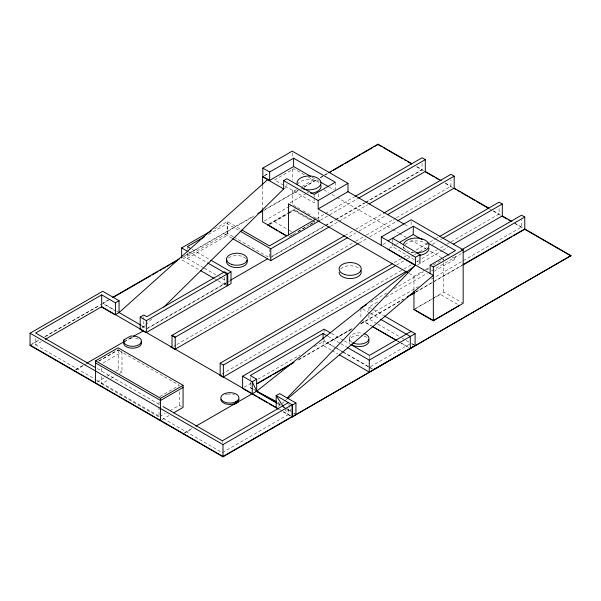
<?xml version="1.0" encoding="UTF-8"?>
<svg xmlns="http://www.w3.org/2000/svg" width="601" height="601" viewBox="0 0 601 601"><rect width="100%" height="100%" fill="white"/><g stroke="black" fill="none" stroke-linecap="round" stroke-linejoin="round"><path stroke-width="0.45" stroke-dasharray="3 2.25" d="M392.468 242.849L392.415 246.545L415.967 260.631M392.483 241.925L392.543 238.236M143.827 326.839L145.157 325.524M145.825 324.871L152.481 318.305M284.13 401.671L281.268 404.09L277.993 402.37M284.844 401.062L286.985 399.252M264.425 175.53L268.399 173.231M264.643 175.65L267.821 173.817M283.649 188.969L286.917 187.084L286.917 184.304M214.489 228.951L227.306 221.551L241.084 229.507M208.479 234.428L227.163 223.64L239.281 230.634M293.859 191.141L297.089 189.277M301.942 186.475L313.256 179.947L308.403 177.145M31.688 344.125L38.997 339.903M44.677 336.628L99.075 305.586M108.398 299.824L102.711 303.099L115.955 310.747M184.732 255.748L253.757 215.894M265.131 209.336L298.419 190.111M304.106 186.828L317.103 179.331M320.348 177.453L323.593 175.575M324.412 175.109L327.658 173.231M30.05 345.44L38.982 340.286M45.481 336.53L101.99 303.911M110.021 299.268L102.711 303.49L115.535 310.89M182.298 257.544L253.757 216.285M263.501 210.658L300.049 189.555M300.861 189.09L303.295 187.685M304.106 187.211L317.103 179.714M320.348 177.836L324.412 175.492M325.224 175.026L327.658 173.621M35.624 338.483L35.624 344.869L41.259 341.616M187.362 252.968L187.362 258.407L227.163 235.427L227.163 223.64M290.073 202.845L306.194 193.545M306.998 193.079L308.606 192.147M264.222 220.928L288.405 206.969M289.209 206.504L291.628 205.106M269.188 223.812L288.382 212.731M289.179 212.266L295.354 208.705M268.392 224.654L286.782 214.039M287.586 213.573L293.979 209.884L311.641 220.079M269.699 224.504L288.202 213.821M289.006 213.355L293.859 210.56L310.83 220.357M284.972 186.01L314.128 202.792L316.569 201.388M316.539 218.704L324.66 214.016M325.472 213.543L354.695 196.67M309.38 224.706L288.457 237.17L287.511 236.621M310.184 224.241L314.849 221.544M290.869 235.772L294.092 233.917M298.111 231.595L306.157 226.945M310.184 224.624L314.849 221.934L312.437 220.544M320.386 220.184L357.79 198.593M141.648 328.116L143.827 326.854L143.827 320.468M75.613 369.66L83.539 365.077M123.896 341.781L131.957 337.131M147.598 328.078L226.179 282.71M271.892 256.319L324.66 225.856M325.472 225.383L334.404 220.229M335.215 219.763L364.439 202.89M365.25 202.417L422.075 169.61L416.47 166.372M75.749 369.946L83.058 365.731M83.87 365.258L86.304 363.853M124.475 341.819L132.596 337.131M226.367 282.988L146.787 328.935L141.175 325.697M227.178 282.515L229.62 281.11M270.225 257.671L324.63 226.254M325.441 225.788L335.185 220.161M335.997 219.696L365.235 202.815M366.047 202.342L422.075 169.993L422.075 163.232M330.144 226.389L338.28 221.694M339.092 221.228L367.549 204.798M98.767 361.066L118.179 349.857L121.98 352.051L121.98 371.989L119.614 373.356M98.827 361.118L118.254 349.902M103.087 362.959L121.98 352.051M345.244 235.337L355.003 229.702M355.815 229.236L382.649 213.738M97.016 382.018L104.003 377.984M107.151 376.166L111.876 373.431M115.82 371.163L118.179 369.795L121.98 371.989M349.264 236.719L355.769 232.963M359.022 231.085L385.857 215.594M101.516 376.549L101.516 383.806L107.804 380.178M110.952 378.36L115.677 375.625M173.659 346.386L176.093 344.974M176.912 344.508L355.003 241.685M355.815 241.219L365.573 235.584M366.385 235.111L395.661 218.208M396.472 217.742L450.96 186.287L450.96 179.834M359.022 243.067L366.34 238.845M369.592 236.967L396.427 221.469M382.927 244.427L386.954 242.098M389.403 248.288L395.616 244.697M396.42 244.239L398.02 243.315M159.828 396.592L179.361 385.316L118.142 349.97M394.188 262.72L403.136 257.551M403.947 257.085L408.011 254.734M411.264 252.856L412.895 251.917M416.147 250.039L429.159 242.526M429.97 242.06L435.665 238.77M436.476 238.304L438.106 237.365M396.585 265.041L403.902 260.811M407.155 258.933L413.661 255.177M414.48 254.711L416.102 253.772M419.355 251.894L426.672 247.665M432.367 244.382L437.25 241.564M440.495 239.686L442.126 238.747M221.792 374.175L403.136 269.473M403.947 269.008L412.083 264.312M416.959 261.495L418.589 260.556M421.842 258.678L437.288 249.753M440.541 247.875L446.235 244.592M447.046 244.119L450.299 242.241M451.118 241.775L499.093 214.076L499.093 207.653M417.733 264.756L442.126 250.67M442.937 250.204L447.82 247.387M159.783 416.553L165.26 413.398M169.955 410.686L179.338 405.269L181.57 406.561M162.037 419.558L168.979 415.546M409.093 273.425L413.954 276.235L424.426 270.18M425.238 269.714L429.264 267.392M433.298 265.064L443.771 259.016L443.771 261.773M370.629 302.303L387.668 292.469M394.166 288.72L423.374 271.855M426.62 269.984L429.054 268.579M368.894 310.694L368.894 307.013L377.826 301.86M385.947 297.172L427.349 273.267M431.405 270.923L462.259 253.111M434.11 271.269L455.49 258.926L455.49 256.131M244.239 387.149L250.692 383.423M257.957 379.231L299.899 355.018M314.421 346.634L324.097 341.045L336.229 348.047M370.629 314.18L418.506 286.542M431.488 279.044L521.555 227.043L521.555 219.733M352.103 328.582L327.305 342.901L334.599 347.19M360.9 323.503L364.101 321.655L371.395 325.945M298.81 359.436L352.103 328.664M360.9 323.586L402.993 299.283M415.982 291.785L462.259 265.071M298.164 360.104L352.584 328.687M360.705 323.999L404.563 298.682M415.118 292.582L432.179 282.74M432.99 282.267L462.229 265.387M184.71 432.645L192.673 428.055M183.222 433.877L192.155 428.716M415.554 308.396L443.771 292.101L462.357 302.829M413.954 309.62L440.338 294.385L458.12 304.647M278.248 406.268L279.63 405.472L279.63 403.647M409.514 344.155L369.502 367.256L344.35 352.734M288.367 409.033L288.367 414.51L222.302 452.651L161.278 417.417M130.229 338.062L132.543 337.882A8.925 5.154 0 0 1 138.854 339.392M445.341 183.042L450.96 186.287M493.481 210.831L499.093 214.076M514.336 222.873L521.555 227.043M416.47 166.755L423.697 170.932M445.529 183.53L452.801 187.737M489.191 208.742L492.422 210.605M493.233 211.079L501.317 215.744M515.065 223.677L524.763 229.281M404.661 224.398L408.71 226.735M452.237 257.055L455.49 258.926M312.039 177.182L319.251 181.344M328.86 186.896L334.464 190.134M304.361 174.816L293.859 168.746L274.462 179.947L284.16 185.544M323.947 189.833L328.807 192.636M332.045 194.506L336.094 196.843M336.906 197.316L391.957 229.101M392.769 229.567L398.433 232.835M399.244 233.308L406.531 237.508M410.581 239.852L425.959 248.731M430.008 251.068L443.771 259.016M295.993 206.691L292.432 204.64L292.432 187.752M297.412 207.518L299.816 208.908M303.032 210.756L310.251 214.933M313.467 216.781L318.282 219.56L318.282 210.395M311.641 219.696L293.979 209.494L293.979 209.884M313.256 221.754L314.203 222.302L314.203 221.919M274.462 221.754L288.202 229.687M289.006 230.153L293.048 232.489M368.894 307.013L383.498 315.442M362.516 308.861L369.81 313.076M370.622 313.542L379.539 318.695M232.978 236.666L227.306 233.338L227.306 221.551M233.789 237.087L269.458 257.724L269.458 249.513M232.009 238.229L225.42 234.48L227.306 233.391L181.652 259.7L199.487 269.992M411.918 343.689L415.111 345.53M377 323.646L368.894 318.966L368.894 315.292M377.811 324.112L401.31 337.679M402.114 338.153L405.359 340.023M406.171 340.489L411.031 343.291M411.843 343.764L415.081 345.635M361.697 320.265L371.403 325.87M397.374 340.857L400.619 342.735M401.43 343.201L410.288 348.317M397.321 340.917L398.944 341.849M399.755 342.322L408.665 347.468M192.215 249.423L209.997 259.692M331.399 333.382L343.554 340.406M344.365 340.872L350.045 344.148M188.954 252.12L206.782 262.412M327.951 336.267L340.106 343.284M340.917 343.749L346.589 347.025M187.362 258.407L203.529 267.745M204.34 268.211L215.654 274.747M218.884 276.61L221.311 278.008M222.122 278.481L226.164 280.81M337.041 348.52L343.539 352.269M370.299 367.714L373.491 369.562M226.164 284.574L224.556 283.649L224.556 277.271M335.411 347.656L341.894 351.397M342.705 351.87L367.82 366.37M368.631 366.835L371.869 368.706M214.888 278.879L217.322 280.284M218.133 280.757L227.043 285.903M331.189 350.098L323.09 345.417L323.09 339.896M332 350.563L337.672 353.839M250.249 387.472L252.66 388.862M253.464 389.328L255.883 390.725M277.775 403.361L281.02 405.239M281.831 405.705L290.756 410.859M252.675 389.178L250.249 387.773L250.249 381.951M277.797 403.677L282.658 406.486M283.469 406.952L290.756 411.159M294.002 413.037L296.428 414.435M116.737 311.198L119.073 312.55M141.43 325.457L145.307 327.695M286.617 409.506L290.501 411.745M293.604 413.541L295.932 414.885M279.427 409.349L282.68 411.219M283.492 411.693L290.561 415.772M283.094 411.828L290.396 416.05M97.309 368.631L160.617 405.179M35.624 344.869L96.107 379.794M96.904 380.253L158.98 416.087M101.516 383.806L159.017 416.996L159.017 407.027M416.756 261.097L418.326 262.036M283.304 406.644L284.318 408.214M284.821 409.003L288.367 414.51M288.826 404.398L290.651 411.377M443.771 262.69L443.771 292.101M413.954 276.235L413.954 290.02M411.137 221.619L411.137 226.276M369.502 356.295L369.502 359.037M360.893 308.839L360.893 318.891M349.429 338.491L349.429 340.977M335.268 182.246L335.268 189.668M324.097 329.175L324.097 332.826M324.097 339.219L324.097 341.045M318.282 193.898L318.282 199.397M314.128 194.454L314.128 197.233M314.128 198.157L314.128 202.792M292.432 168.986L292.432 180.247M292.214 152.992L292.214 157.627M262.614 186.205L262.614 207.788M250.249 377.353L250.249 381.034M222.302 440.796L222.302 442.614M187.362 247.529L187.362 249.34M179.338 391.672L179.338 405.269M159.017 401.588L159.017 406.126M143.827 316.825L143.827 319.552M118.179 349.857L118.179 369.795M101.516 368.39L101.516 372.928M340.579 268.955A11.073 6.393 0 0 1 359.751 268.955M225.383 394.729A9.053 5.229 0 0 1 226.81 394.346M227.561 394.203A9.053 5.229 0 0 1 234.428 394.729M297.435 184.635A11.997 6.927 0 0 1 307.457 179.564A11.997 6.927 0 0 1 319.409 182.967M228.478 258.039A10.397 6.002 0 0 1 245.982 258.655M349.759 342.442A9.789 5.649 0 0 1 361.749 335.516M364.108 336.087A9.789 5.649 0 0 1 367.692 338.153M352.291 342.487A9.789 5.649 0 0 1 350.736 335.666A9.789 5.649 0 0 1 361.749 333.029M403.849 246.395A12.786 7.385 0 0 0 403.414 248.311L403.414 246.162A12.786 7.385 0 0 0 406.404 250.196M405.127 244.615A12.786 7.385 0 0 1 427.273 244.615M414.532 252.766A12.786 7.385 0 0 1 407.155 250.67"/><path stroke-width="0.9" d="M399.62 242.383L413.225 234.533L413.353 226.216L455.49 250.542L430.158 265.169L430.158 273.553M392.543 238.236L420.024 254.659L415.501 257.273L415.374 265.582L387.893 249.152M419.896 262.975L420.024 254.659M123.896 339.903L123.611 341.165A8.925 5.154 0 0 0 132.543 346.319A8.925 5.154 0 0 0 141.468 341.165A8.925 5.154 0 0 0 132.543 336.012L130.357 336.177L123.896 339.903L123.896 341.781L86.769 363.214M123.919 341.706L123.611 343.043A8.925 5.154 0 0 0 133.707 348.152A8.925 5.154 0 0 0 141.16 341.706M287.135 398.012L415.539 265.116L256.687 391.191L195.911 426.177M163.803 307.141L283.649 188.969L283.649 180.623L286.917 178.737L314.128 194.454L335.268 182.246L293.626 158.206L269.661 172.036L262.84 168.1L262.84 176.446L269.661 180.383L293.626 166.552L310.439 176.258M267.588 179.699L119.073 312.55L115.437 314.669L115.437 302.806L101.689 294.873L35.624 333.014L95.687 367.692M287.699 398.651L433.344 275.393L318.169 208.9L318.169 200.554L283.649 180.623M236.817 401.167L237.741 400.469A9.053 5.229 0 0 0 231.475 392.708A9.053 5.229 0 0 0 220.995 398.763A9.053 5.229 0 0 0 234.428 402.377L236.817 401.167L236.817 402.565M262.84 168.1L292.214 151.136L347.994 183.335L347.994 191.681L403.849 223.933M262.614 185.266L262.614 176.822L263.058 176.566M463.07 264.598L524.763 228.981L570.95 255.643L222.994 456.835L30.05 345.44L30.065 333.209L102.711 291.267L119.073 300.71L119.073 312.565L140.634 325.013M181.652 257.882L181.652 247.905L211.289 230.799M204.415 236.771L187.362 246.62L190.592 248.491M30.05 345.072L223.009 456.459L292.018 416.613L292.477 416.876L295.932 414.885L295.932 403.031L279.63 393.617L276.175 395.616M112.462 297.48L179.045 259.031M257.821 213.55L262.69 210.741M328.469 172.765L378.006 144.165L411.662 163.592M113.273 297.39L150.626 275.829M152.248 274.89L157.935 271.607M159.558 270.668L161.992 269.263M163.622 268.324L165.245 267.385M166.868 266.446L169.302 265.041M170.924 264.102L176.611 260.826M260.256 212.529L262.69 211.124M330.092 172.209L331.714 171.277M333.345 170.338L343.088 164.712M344.711 163.773L360.953 154.397M362.576 153.458L372.32 147.831M373.942 146.892L378.006 144.548L382.011 146.862M45.285 339.287L101.689 306.728L278.616 408.875M115.437 302.806L119.073 300.71M318.169 200.554L347.994 183.335M318.169 208.9L347.994 191.681M140.191 328.957L140.191 317.103L143.827 314.999L146.787 316.712L224.556 271.81L227.764 273.658L227.764 285.498M315.728 219.17L269.458 245.884L241.895 229.973M355.507 196.204L422.075 157.77L425.29 159.626L425.29 171.465L369.179 203.859M146.359 320.664L231.017 271.825L231.017 283.612L146.359 332.503L146.359 320.664L140.191 317.103M240.084 231.107L270.781 248.829L319.574 220.657M358.609 198.12L425.29 159.626M74.126 370.516L74.126 370.885M133.557 336.207L143.151 331.031M230.243 280.366L267.573 258.813M95.544 382.867L95.604 360.833L118.142 347.821L183.08 385.316L183.057 407.418L173.674 412.834M232.722 238.687L270.781 260.661L329.333 226.862M172.029 347.325L172.029 335.343L344.433 235.81M383.461 213.272L450.96 174.305L454.168 176.153L454.168 188.136L397.246 221.003M172.029 335.343L175.237 337.191L347.641 237.658M387.487 214.655L454.168 176.153M358.211 243.54L175.237 349.173L175.237 337.191M381.312 245.358L381.312 236.967L411.137 219.756L463.168 249.791L463.168 303.295L433.344 320.513L413.954 309.32M381.312 236.967L388.021 240.843L413.353 226.216M220.161 375.114L220.161 363.192L392.566 263.659M439.729 236.426L499.093 202.154L502.301 204.002L502.301 215.924L453.507 244.096M95.604 360.833L160.542 398.32L183.08 385.316M183.08 387.457L160.542 400.469L95.529 362.936M395.774 265.507L223.377 365.04L223.377 376.962L406.344 271.329M442.937 238.274L502.301 204.002M160.55 420.415L160.542 398.32M242.631 388.081L242.631 376.211L324.097 329.175L330.588 332.916M360.893 307.93L366.572 304.647M461.508 249.836L521.555 215.173L524.763 217.021L524.763 229.281L570.95 255.943M430.158 265.169L433.344 267.009L463.168 249.791M327.139 335.801L323.09 333.457L250.249 375.512L256.665 379.216L256.687 391.191L276.963 402.895M463.07 252.645L524.763 217.021M243.36 388.892L252.247 394.023L252.247 381.763L256.665 379.216M256.725 383.731L293.949 362.238M407.05 296.939L414.359 292.725M257.559 383.551L271.367 375.58M272.989 374.641L293.296 362.921M411.061 294.926L414.307 293.055M463.04 264.921L500.4 243.345M502.023 242.413L511.774 236.786M513.397 235.847L524.763 229.281M183.222 433.509L183.222 433.877M234.382 404.338L238.447 401.994M411.122 331.354L369.502 355.386L350.856 344.621M288.367 402.647L222.302 440.796L163.051 406.584M414.758 310.086L433.344 320.814L459.735 305.278M222.994 456.835L223.009 444.605L292.018 404.758L292.018 416.981M347.393 347.491L369.269 360.127L415.111 333.66L384.317 315.916M292.477 416.876L292.477 405.021L295.932 403.031M415.111 345.53L373.491 369.645M570.95 255.643L296.428 414.435M276.355 401.506L256.687 391.191L252.247 381.763M425.29 171.465L441.329 180.728M454.168 188.136L488.666 208.051M502.301 215.924L511.932 221.484M383.618 147.786L402.85 158.889M404.45 159.813L406.051 160.745M407.651 161.669L411.662 163.983M425.313 171.863L434.207 176.994M435.823 177.934L438.249 179.331M454.424 188.669L456.039 189.6M457.654 190.532L460.081 191.937M461.696 192.868L467.36 196.136M468.975 197.068L474.632 200.336M476.255 201.275L488.38 208.277M502.128 216.21L506.974 219.012M508.596 219.943L511.023 221.348M413.225 234.533L422.165 239.694M427.859 242.977L448.985 255.177M320.851 182.268L328.056 186.43M262.614 176.822L283.649 188.969M407.47 272.493L288.457 203.777L288.457 234.946M286.7 235.765L262.614 221.859L262.614 208.727M277.812 231.017L267.588 224.736M279.427 231.956L285.084 235.216M380.35 319.161L410.288 336.447L410.288 348.4M372.214 326.335L396.562 340.391M372.207 326.418L396.51 340.451M210.801 260.158L231.017 271.825M181.652 247.905L188.143 251.654M207.593 262.885L227.043 274.116L227.043 285.903M200.298 270.458L214.076 278.413M339.295 354.77L369.269 372.079L369.269 360.127M172.029 335.486L175.237 337.334M220.161 363.192L223.377 365.123M242.631 376.211L252.247 381.8M276.175 407.47L276.175 395.578L292.477 405.021M255.921 391.048L276.986 403.211M101.479 306.976L115.107 314.841M139.943 329.183L145.577 332.436M170.624 346.897L175.477 349.699M219.921 375.362L223.159 377.225M253.066 394.489L256.311 396.367M257.934 397.306L267.67 402.925M269.293 403.864L278.225 409.018M30.065 333.209L223.009 444.605M388.021 240.843L415.501 257.273M276.175 395.578L282.801 405.855M433.344 267.009L433.344 320.814M415.111 333.66L415.081 345.635M413.954 290.937L413.954 309.62M378.006 144.165L378.006 144.548M323.09 333.457L323.09 338.979M293.626 158.206L293.626 166.552M270.781 248.829L270.781 260.661M269.661 172.036L269.661 180.383M268.114 225.037L268.114 225.42M235.645 401.844L235.645 403.241M101.689 294.873L101.689 306.728M360.863 270.503A11.073 6.393 0 0 1 351.608 278.496A11.073 6.393 0 0 1 339.092 272.155M238.958 399.252A9.053 5.229 0 0 1 237.741 401.866L234.428 403.782A9.053 5.229 0 0 1 220.852 399.252M320.611 184.635A11.997 6.927 0 0 1 310.589 193.297M246.981 260.113A10.397 6.002 0 0 1 236.711 267.565A10.397 6.002 0 0 1 226.9 259.91M368.676 339.512A9.789 5.649 0 0 1 363.35 346.101A9.789 5.649 0 0 1 351.194 344.223M364.108 333.593A9.789 5.649 0 0 1 367.234 341.729A9.789 5.649 0 0 1 352.922 342.818M428.986 248.311A12.786 7.385 0 0 1 419.506 255.44M297.435 184.702A11.997 6.927 0 0 1 309.027 175.988A11.997 6.927 0 0 1 320.611 184.702A11.997 6.927 0 0 1 303.024 188.909M403.459 244.81A12.786 7.385 0 0 1 416.936 238.079A12.786 7.385 0 0 1 428.979 245.666A12.786 7.385 0 0 1 416.2 252.833M231.543 264.365A10.397 6.002 0 0 0 247.289 259.324A10.397 6.002 0 0 0 231.851 253.968A10.397 6.002 0 0 0 231.543 264.365M344.628 274.492A11.073 6.393 0 0 0 361.239 268.955A11.073 6.393 0 0 0 344.628 263.418A11.073 6.393 0 0 0 344.628 274.492"/></g></svg>
